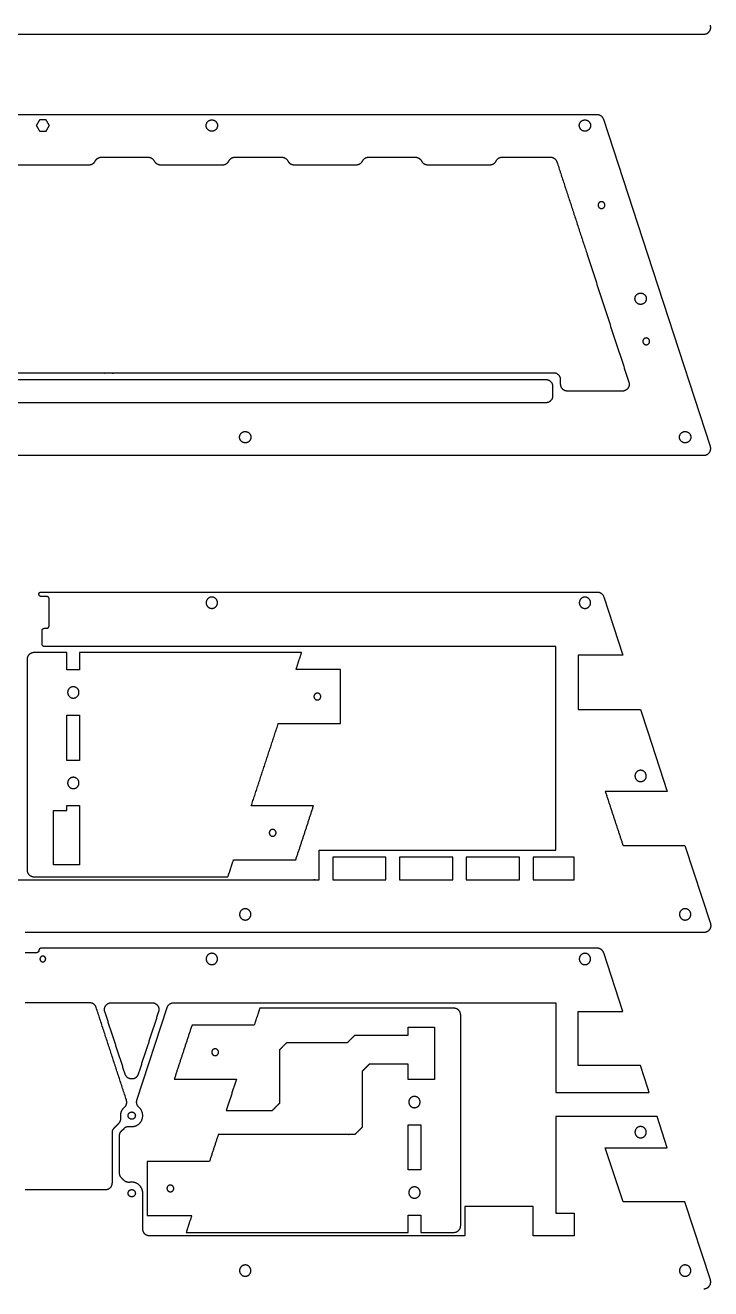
# Model space of a CAD drawing. Header units: inches. Extents: x -37.5 to 58.1, y -26.7 to 54.4.
# Drawn here: x 25.84 to 37.75, y -9.26 to 12.72 of the extents above; entities that cross this region are included whole.
import ezdxf

# ---------------------------------------------------------------- set-up
doc = ezdxf.new("R2010")
doc.units = ezdxf.units.IN
doc.header["$MEASUREMENT"] = 0
doc.layers.add('cut clear acryl', color=1, linetype='Continuous', true_color=0xfb0007)
doc.layers.add('cut white', color=1, linetype='Continuous', true_color=0xfb0007)

msp = doc.modelspace()

# ---------------------------------------------------------------- linework, layer by layer
at = {"layer": 'cut clear acryl'}
for p, q in [((35.781, 11.161), (15.894, 11.161)), ((36.66, 8.728), (35.893, 11.08)), ((37.748, 5.392), (36.66, 8.728)), ((14.04, 5.238), (37.636, 5.238)), ((35.893, 2.778), (36.226, 1.758)), ((36.533, 0.817), (36.66, 0.426)), ((36.66, 0.426), (36.999, -0.612)), ((37.306, -1.553), (37.748, -2.909)), ((26.034, -3.416), (25.838, -3.416)), ((26.074, -3.377), (26.074, -3.377)), ((35.781, -3.337), (26.113, -3.337)), ((36.226, -4.438), (35.893, -3.419)), ((26.958, -4.286), (25.838, -4.286)), ((27.779, -5.979), (28.305, -4.368)), ((28.417, -4.286), (29.619, -4.286)), ((29.619, -4.286), (31.143, -4.286)), ((31.143, -4.286), (35.03, -4.286)), ((35.03, -4.286), (35.06, -4.286)), ((35.06, -4.286), (35.06, -5.846)), ((35.452, -5.38), (35.452, -4.438)), ((35.452, -4.438), (36.226, -4.438)), ((36.533, -5.38), (35.452, -5.38)), ((36.66, -5.771), (36.533, -5.38)), ((35.06, -5.846), (36.685, -5.846)), ((36.685, -5.846), (36.66, -5.771)), ((36.822, -6.266), (35.06, -6.266)), ((35.06, -6.266), (35.06, -7.83)), ((36.999, -6.808), (36.822, -6.266)), ((27.351, -7.303), (27.351, -6.545)), ((27.512, -6.514), (27.554, -6.471)), ((27.477, -7.25), (27.477, -6.597)), ((36.23, -7.75), (35.921, -6.808)), ((35.921, -6.808), (36.999, -6.808)), ((27.351, -7.418), (27.351, -7.303)), ((25.838, -7.536), (27.233, -7.536)), ((27.88, -7.948), (27.88, -7.712)), ((34.666, -7.83), (33.48, -7.83)), ((33.48, -7.83), (33.48, -8.342)), ((34.666, -8.342), (34.666, -7.83)), ((35.06, -7.83), (35.06, -7.948)), ((37.306, -7.75), (36.23, -7.75)), ((37.748, -9.106), (37.306, -7.75)), ((35.06, -7.948), (35.381, -7.948)), ((35.381, -7.948), (35.381, -8.342)), ((31.143, -8.342), (29.619, -8.342)), ((35.381, -8.342), (34.666, -8.342))]:
    msp.add_line(p, q, dxfattribs=at)
for points in [[(30.946, -2.145), (30.946, -1.633)], [(31.182, -1.751), (31.182, -2.145)], [(32.107, -2.145), (32.107, -1.751)], [(32.343, -1.751), (32.343, -2.145)], [(33.269, -2.145), (33.269, -1.751)], [(33.505, -1.751), (33.505, -2.145)], [(34.43, -2.145), (34.43, -1.751)], [(34.666, -1.751), (34.666, -2.145)]]:
    msp.add_lwpolyline(points, dxfattribs=at)
for points in [[(26.086, 11.072), (26.057, 11.023), (26.029, 10.974)], [(26.2, 11.072), (26.143, 11.072), (26.086, 11.072)], [(26.256, 10.974), (26.228, 11.023), (26.2, 11.072)], [(26.029, 10.974), (26.057, 10.925), (26.086, 10.875)], [(26.086, 10.875), (26.143, 10.875), (26.2, 10.875)], [(26.2, 10.875), (26.228, 10.925), (26.256, 10.974)], [(27.161, 10.423), (27.567, 10.423), (27.973, 10.423)], [(29.484, 10.423), (29.89, 10.423), (30.296, 10.423)], [(31.806, 10.423), (32.213, 10.423), (32.619, 10.423)], [(34.129, 10.423), (34.549, 10.423), (34.968, 10.423)], [(24.7, 10.292), (25.825, 10.292), (26.95, 10.292)], [(30.507, 10.292), (31.051, 10.292), (31.595, 10.292)], [(32.83, 10.292), (33.374, 10.292), (33.918, 10.292)], [(34.893, 6.55), (25.838, 6.55), (16.782, 6.55)], [(35.011, 6.275), (35.011, 6.354), (35.011, 6.432)], [(35.145, 6.472), (35.145, 6.511), (35.145, 6.55)], [(16.782, 6.157), (25.838, 6.157), (34.893, 6.157)], [(36.218, 6.354), (35.741, 6.354), (35.263, 6.354)], [(26.113, 2.859), (30.947, 2.859), (35.781, 2.859)], [(26.074, 2.82), (26.074, 2.82), (26.074, 2.82)], [(26.212, 2.78), (26.162, 2.78), (26.113, 2.78)], [(26.251, 2.269), (26.251, 2.505), (26.251, 2.741)], [(26.17, 2.229), (26.191, 2.229), (26.212, 2.229)], [(26.131, 1.95), (26.131, 2.07), (26.131, 2.19)], [(26.562, 1.805), (26.274, 1.805), (25.987, 1.805)], [(35.06, 1.91), (30.615, 1.91), (26.17, 1.91)], [(26.562, 1.506), (26.562, 1.656), (26.562, 1.805)], [(30.641, 1.805), (28.712, 1.805), (26.782, 1.805)], [(26.782, 1.805), (26.782, 1.656), (26.782, 1.506)], [(30.544, 1.511), (30.593, 1.658), (30.641, 1.805)], [(35.06, -1.633), (35.06, 0.139), (35.06, 1.91)], [(25.869, 1.687), (25.869, -0.145), (25.869, -1.976)], [(36.226, 1.758), (35.839, 1.758), (35.452, 1.758)], [(35.452, 1.758), (35.452, 1.287), (35.452, 0.817)], [(26.782, 1.506), (26.672, 1.506), (26.562, 1.506)], [(31.318, 1.511), (30.931, 1.511), (30.544, 1.511)], [(31.318, 0.57), (31.318, 1.04), (31.318, 1.511)], [(26.562, -0.069), (26.562, 0.325), (26.562, 0.719)], [(26.562, 0.719), (26.672, 0.719), (26.782, 0.719)], [(26.782, 0.719), (26.782, 0.325), (26.782, -0.069)], [(35.452, 0.817), (35.992, 0.817), (36.533, 0.817)], [(29.767, -0.859), (30.001, -0.145), (30.236, 0.57)], [(30.236, 0.57), (30.777, 0.57), (31.318, 0.57)], [(26.782, -0.069), (26.672, -0.069), (26.562, -0.069)], [(36.999, -0.612), (36.46, -0.612), (35.921, -0.612)], [(35.921, -0.612), (36.076, -1.083), (36.23, -1.553)], [(26.562, -0.943), (26.562, -0.9), (26.562, -0.856)], [(26.562, -0.856), (26.672, -0.856), (26.782, -0.856)], [(30.849, -0.859), (30.308, -0.859), (29.767, -0.859)], [(30.54, -1.8), (30.695, -1.33), (30.849, -0.859)], [(26.326, -0.943), (26.444, -0.943), (26.562, -0.943)], [(30.946, -1.633), (33.003, -1.633), (35.06, -1.633)], [(32.107, -1.751), (31.645, -1.751), (31.182, -1.751)], [(33.269, -1.751), (32.806, -1.751), (32.343, -1.751)], [(34.43, -1.751), (33.967, -1.751), (33.505, -1.751)], [(35.381, -1.751), (35.024, -1.751), (34.666, -1.751)], [(35.381, -2.145), (35.381, -1.948), (35.381, -1.751)], [(36.23, -1.553), (36.768, -1.553), (37.306, -1.553)], [(26.782, -1.889), (26.554, -1.889), (26.326, -1.889)], [(29.361, -2.094), (29.409, -1.947), (29.458, -1.8)], [(29.458, -1.8), (29.999, -1.8), (30.54, -1.8)], [(25.987, -2.094), (27.674, -2.094), (29.361, -2.094)], [(31.182, -2.145), (31.645, -2.145), (32.107, -2.145)], [(32.343, -2.145), (32.806, -2.145), (33.269, -2.145)], [(33.505, -2.145), (33.967, -2.145), (34.43, -2.145)], [(34.666, -2.145), (35.024, -2.145), (35.381, -2.145)], [(37.636, -3.064), (31.737, -3.064), (25.838, -3.064)], [(27.596, -5.979), (27.333, -5.173), (27.07, -4.368)], [(27.332, -4.286), (27.688, -4.286), (28.043, -4.286)], [(29.914, -4.381), (29.866, -4.528), (29.818, -4.675)], [(33.289, -4.381), (31.601, -4.381), (29.914, -4.381)], [(27.575, -5.53), (27.398, -4.986), (27.22, -4.441)], [(28.155, -4.441), (27.977, -4.986), (27.8, -5.53)], [(33.407, -8.162), (33.407, -6.331), (33.407, -4.499)], [(28.736, -4.675), (28.581, -5.146), (28.427, -5.616)], [(29.818, -4.675), (29.277, -4.675), (28.736, -4.675)], [(32.493, -4.851), (32.493, -4.782), (32.493, -4.713)], [(32.493, -4.713), (32.722, -4.713), (32.95, -4.713)], [(32.95, -4.713), (32.95, -5.166), (32.95, -5.62)], [(30.26, -5.103), (30.323, -5.04), (30.386, -4.977)], [(30.386, -4.977), (30.914, -4.977), (31.441, -4.977)], [(31.441, -4.977), (31.504, -4.914), (31.567, -4.851)], [(31.567, -4.851), (32.03, -4.851), (32.493, -4.851)], [(30.26, -6.032), (30.26, -5.568), (30.26, -5.103)], [(31.693, -5.48), (31.693, -5.966), (31.693, -6.453)], [(32.493, -5.354), (32.156, -5.354), (31.819, -5.354)], [(32.493, -5.619), (32.493, -5.487), (32.493, -5.354)], [(28.427, -5.616), (28.968, -5.616), (29.509, -5.616)], [(29.509, -5.616), (29.42, -5.887), (29.331, -6.158)], [(32.714, -5.619), (32.603, -5.619), (32.493, -5.619)], [(32.714, -5.62), (32.714, -5.62), (32.714, -5.619)], [(32.95, -5.62), (32.832, -5.62), (32.714, -5.62)], [(30.134, -6.158), (30.197, -6.095), (30.26, -6.032)], [(29.331, -6.158), (29.733, -6.158), (30.134, -6.158)], [(27.386, -6.461), (27.425, -6.422), (27.465, -6.382)], [(29.193, -6.579), (29.117, -6.812), (29.04, -7.045)], [(31.693, -6.453), (31.63, -6.516), (31.567, -6.579)], [(32.493, -6.407), (32.603, -6.407), (32.714, -6.407)], [(32.493, -7.194), (32.493, -6.8), (32.493, -6.407)], [(32.714, -6.407), (32.714, -6.8), (32.714, -7.194)], [(29.04, -7.045), (28.499, -7.045), (27.958, -7.045)], [(27.958, -7.045), (27.958, -7.516), (27.958, -7.986)], [(32.714, -7.194), (32.603, -7.194), (32.493, -7.194)], [(27.554, -7.376), (27.533, -7.355), (27.512, -7.334)], [(27.88, -7.712), (27.88, -7.655), (27.88, -7.599)], [(27.88, -8.223), (27.88, -8.086), (27.88, -7.948)], [(27.958, -7.986), (28.344, -7.986), (28.731, -7.986)], [(28.731, -7.986), (28.683, -8.133), (28.635, -8.28)], [(32.493, -8.28), (32.493, -8.131), (32.493, -7.981)], [(32.493, -7.981), (32.603, -7.981), (32.714, -7.981)], [(32.714, -7.981), (32.714, -8.131), (32.714, -8.28)], [(29.619, -8.342), (28.808, -8.342), (27.998, -8.342)], [(28.635, -8.28), (30.564, -8.28), (32.493, -8.28)], [(33.48, -8.342), (32.311, -8.342), (31.143, -8.342)], [(32.714, -8.28), (33.001, -8.28), (33.289, -8.28)]]:
    msp.add_open_spline(points, degree=2, dxfattribs=at)
for points, weights, knots in [([(29.179, 10.974), (29.179, 11.072), (29.081, 11.072), (28.982, 11.072), (28.982, 10.974), (28.982, 10.875), (29.081, 10.875), (29.179, 10.875), (29.179, 10.974)], [1, 0.707106781187, 1, 0.707106781187, 1, 0.707106781187, 1, 0.707106781187, 1], [0, 0, 0, 3.926991, 3.926991, 7.853982, 7.853982, 11.780972, 11.780972, 15.707963, 15.707963, 15.707963]), ([(35.665, 10.974), (35.665, 11.072), (35.567, 11.072), (35.469, 11.072), (35.469, 10.974), (35.469, 10.875), (35.567, 10.875), (35.665, 10.875), (35.665, 10.974)], [1, 0.707106781187, 1, 0.707106781187, 1, 0.707106781187, 1, 0.707106781187, 1], [0, 0, 0, 3.926991, 3.926991, 7.853982, 7.853982, 11.780972, 11.780972, 15.707963, 15.707963, 15.707963]), ([(35.914, 9.589), (35.914, 9.53), (35.855, 9.53), (35.796, 9.53), (35.796, 9.589), (35.796, 9.648), (35.855, 9.648), (35.914, 9.648), (35.914, 9.589)], [1, 0.707106781187, 1, 0.707106781187, 1, 0.707106781187, 1, 0.707106781187, 1], [-9.424778, -9.424778, -9.424778, -7.068583, -7.068583, -4.712389, -4.712389, -2.356194, -2.356194, 0, 0, 0]), ([(36.634, 7.961), (36.634, 8.059), (36.535, 8.059), (36.437, 8.059), (36.437, 7.961), (36.437, 7.862), (36.535, 7.862), (36.634, 7.862), (36.634, 7.961)], [1, 0.707106781187, 1, 0.707106781187, 1, 0.707106781187, 1, 0.707106781187, 1], [0, 0, 0, 3.926991, 3.926991, 7.853982, 7.853982, 11.780972, 11.780972, 15.707963, 15.707963, 15.707963]), ([(36.691, 7.219), (36.691, 7.16), (36.632, 7.16), (36.573, 7.16), (36.573, 7.219), (36.573, 7.278), (36.632, 7.278), (36.691, 7.278), (36.691, 7.219)], [1, 0.707106781187, 1, 0.707106781187, 1, 0.707106781187, 1, 0.707106781187, 1], [-9.424778, -9.424778, -9.424778, -7.068583, -7.068583, -4.712389, -4.712389, -2.356194, -2.356194, 0, 0, 0]), ([(36.331, 6.508), (36.349, 6.451), (36.314, 6.402), (36.278, 6.354), (36.218, 6.354)], [1, 0.890878330607, 1, 0.890878330607, 1], [0, 0, 0, 2.829127, 2.829127, 5.658254, 5.658254, 5.658254]), ([(29.76, 5.553), (29.76, 5.651), (29.662, 5.651), (29.563, 5.651), (29.563, 5.553), (29.563, 5.454), (29.662, 5.454), (29.76, 5.454), (29.76, 5.553)], [1, 0.707106781187, 1, 0.707106781187, 1, 0.707106781187, 1, 0.707106781187, 1], [0, 0, 0, 3.926991, 3.926991, 7.853982, 7.853982, 11.780972, 11.780972, 15.707963, 15.707963, 15.707963]), ([(37.408, 5.553), (37.408, 5.651), (37.309, 5.651), (37.211, 5.651), (37.211, 5.553), (37.211, 5.454), (37.309, 5.454), (37.408, 5.454), (37.408, 5.553)], [1, 0.707106781187, 1, 0.707106781187, 1, 0.707106781187, 1, 0.707106781187, 1], [0, 0, 0, 3.926991, 3.926991, 7.853982, 7.853982, 11.780972, 11.780972, 15.707963, 15.707963, 15.707963]), ([(37.636, 5.238), (37.696, 5.238), (37.731, 5.286), (37.767, 5.335), (37.748, 5.392)], [1, 0.890878330607, 1, 0.890878330607, 1], [457.176621, 457.176621, 457.176621, 460.005748, 460.005748, 462.834876, 462.834876, 462.834876]), ([(26.771, 1.113), (26.771, 1.014), (26.672, 1.014), (26.574, 1.014), (26.574, 1.113), (26.574, 1.211), (26.672, 1.211), (26.771, 1.211), (26.771, 1.113)], [1, 0.707106781187, 1, 0.707106781187, 1, 0.707106781187, 1, 0.707106781187, 1], [1536.354661, 1536.354661, 1536.354661, 1540.281652, 1540.281652, 1544.208643, 1544.208643, 1548.135634, 1548.135634, 1552.062625, 1552.062625, 1552.062625]), ([(26.771, 1.113), (26.771, 1.014), (26.672, 1.014), (26.574, 1.014), (26.574, 1.113), (26.574, 1.211), (26.672, 1.211), (26.771, 1.211), (26.771, 1.113)], [1, 0.707106781187, 1, 0.707106781187, 1, 0.707106781187, 1, 0.707106781187, 1], [1520.646698, 1520.646698, 1520.646698, 1524.573689, 1524.573689, 1528.50068, 1528.50068, 1532.427671, 1532.427671, 1536.354661, 1536.354661, 1536.354661]), ([(30.856, 1.04), (30.856, 1.099), (30.916, 1.099), (30.975, 1.099), (30.975, 1.04), (30.975, 0.981), (30.916, 0.981), (30.856, 0.981), (30.856, 1.04)], [1, 0.707106781187, 1, 0.707106781187, 1, 0.707106781187, 1, 0.707106781187, 1], [1567.770588, 1567.770588, 1567.770588, 1570.126782, 1570.126782, 1572.482977, 1572.482977, 1574.839171, 1574.839171, 1577.195366, 1577.195366, 1577.195366]), ([(26.771, -0.462), (26.771, -0.561), (26.672, -0.561), (26.574, -0.561), (26.574, -0.462), (26.574, -0.364), (26.672, -0.364), (26.771, -0.364), (26.771, -0.462)], [1, 0.707106781187, 1, 0.707106781187, 1, 0.707106781187, 1, 0.707106781187, 1], [1552.062625, 1552.062625, 1552.062625, 1555.989616, 1555.989616, 1559.916606, 1559.916606, 1563.843597, 1563.843597, 1567.770588, 1567.770588, 1567.770588]), ([(30.079, -1.33), (30.079, -1.271), (30.138, -1.271), (30.197, -1.271), (30.197, -1.33), (30.197, -1.389), (30.138, -1.389), (30.079, -1.389), (30.079, -1.33)], [1, 0.707106781187, 1, 0.707106781187, 1, 0.707106781187, 1, 0.707106781187, 1], [1511.22192, 1511.22192, 1511.22192, 1513.578115, 1513.578115, 1515.934309, 1515.934309, 1518.290504, 1518.290504, 1520.646698, 1520.646698, 1520.646698]), ([(29.76, -2.749), (29.76, -2.847), (29.662, -2.847), (29.563, -2.847), (29.563, -2.749), (29.563, -2.651), (29.662, -2.651), (29.76, -2.651), (29.76, -2.749)], [1, 0.707106781187, 1, 0.707106781187, 1, 0.707106781187, 1, 0.707106781187, 1], [-15.707963, -15.707963, -15.707963, -11.780972, -11.780972, -7.853982, -7.853982, -3.926991, -3.926991, 0, 0, 0]), ([(37.748, -2.909), (37.767, -2.966), (37.731, -3.015), (37.696, -3.064), (37.636, -3.064)], [1, 0.890878330607, 1, 0.890878330607, 1], [-3271.133571, -3271.133571, -3271.133571, -3268.304444, -3268.304444, -3265.475317, -3265.475317, -3265.475317]), ([(26.093, -3.524), (26.093, -3.475), (26.143, -3.475), (26.192, -3.475), (26.192, -3.524), (26.192, -3.574), (26.143, -3.574), (26.093, -3.574), (26.093, -3.524)], [1, 0.707106781187, 1, 0.707106781187, 1, 0.707106781187, 1, 0.707106781187, 1], [-7.853982, -7.853982, -7.853982, -5.890486, -5.890486, -3.926991, -3.926991, -1.963495, -1.963495, 0, 0, 0]), ([(29.179, -3.524), (29.179, -3.623), (29.081, -3.623), (28.982, -3.623), (28.982, -3.524), (28.982, -3.426), (29.081, -3.426), (29.179, -3.426), (29.179, -3.524)], [1, 0.707106781187, 1, 0.707106781187, 1, 0.707106781187, 1, 0.707106781187, 1], [-15.707963, -15.707963, -15.707963, -11.780972, -11.780972, -7.853982, -7.853982, -3.926991, -3.926991, 0, 0, 0]), ([(35.665, -3.524), (35.665, -3.623), (35.567, -3.623), (35.469, -3.623), (35.469, -3.524), (35.469, -3.426), (35.567, -3.426), (35.665, -3.426), (35.665, -3.524)], [1, 0.707106781187, 1, 0.707106781187, 1, 0.707106781187, 1, 0.707106781187, 1], [-15.707963, -15.707963, -15.707963, -11.780972, -11.780972, -7.853982, -7.853982, -3.926991, -3.926991, 0, 0, 0]), ([(27.22, -4.441), (27.201, -4.384), (27.237, -4.335), (27.272, -4.286), (27.332, -4.286)], [1, 0.890878330607, 1, 0.890878330607, 1], [0, 0, 0, 2.829127, 2.829127, 5.658254, 5.658254, 5.658254]), ([(28.043, -4.286), (28.103, -4.286), (28.138, -4.335), (28.174, -4.384), (28.155, -4.441)], [1, 0.890878330607, 1, 0.890878330607, 1], [0, 0, 0, 2.829127, 2.829127, 5.658254, 5.658254, 5.658254]), ([(29.197, -5.146), (29.197, -5.205), (29.138, -5.205), (29.079, -5.205), (29.079, -5.146), (29.079, -5.087), (29.138, -5.087), (29.197, -5.087), (29.197, -5.146)], [1, 0.707106781187, 1, 0.707106781187, 1, 0.707106781187, 1, 0.707106781187, 1], [898.798607, 898.798607, 898.798607, 901.154802, 901.154802, 903.510996, 903.510996, 905.867191, 905.867191, 908.223385, 908.223385, 908.223385]), ([(27.8, -5.53), (27.773, -5.612), (27.688, -5.612), (27.602, -5.612), (27.575, -5.53)], [1, 0.809348720073, 1, 0.809348720073, 1], [0, 0, 0, 3.766524, 3.766524, 7.533047, 7.533047, 7.533047]), ([(32.505, -6.013), (32.505, -5.915), (32.603, -5.915), (32.702, -5.915), (32.702, -6.013), (32.702, -6.111), (32.603, -6.111), (32.505, -6.111), (32.505, -6.013)], [1, 0.707106781187, 1, 0.707106781187, 1, 0.707106781187, 1, 0.707106781187, 1], [883.090644, 883.090644, 883.090644, 887.017635, 887.017635, 890.944626, 890.944626, 894.871617, 894.871617, 898.798607, 898.798607, 898.798607]), ([(27.498, -6.28), (27.496, -6.264), (27.496, -6.249), (27.496, -6.162), (27.561, -6.104)], [1.04868413537, 1.07681785281, 1.11297052696, 0.936866393169, 0.951034799554], [-484.923555, -484.923555, -484.923555, -484.644822, -484.644822, -483.287082, -483.287082, -483.287082]), ([(27.657, -6.438), (27.8, -6.462), (27.861, -6.331), (27.923, -6.2), (27.814, -6.104)], [1, 0.798411556467, 1, 0.798411556467, 1], [-928.358249, -928.358249, -928.358249, -922.056083, -922.056083, -915.753916, -915.753916, -915.753916]), ([(27.625, -6.249), (27.625, -6.312), (27.688, -6.312), (27.751, -6.312), (27.751, -6.249), (27.751, -6.186), (27.688, -6.186), (27.625, -6.186), (27.625, -6.249)], [1, 0.707106781187, 1, 0.707106781187, 1, 0.707106781187, 1, 0.707106781187, 1], [-10.053096, -10.053096, -10.053096, -7.539822, -7.539822, -5.026548, -5.026548, -2.513274, -2.513274, 0, 0, 0]), ([(36.634, -6.537), (36.634, -6.636), (36.535, -6.636), (36.437, -6.636), (36.437, -6.537), (36.437, -6.439), (36.535, -6.439), (36.634, -6.439), (36.634, -6.537)], [1, 0.707106781187, 1, 0.707106781187, 1, 0.707106781187, 1, 0.707106781187, 1], [-15.707963, -15.707963, -15.707963, -11.780972, -11.780972, -7.853982, -7.853982, -3.926991, -3.926991, 0, 0, 0]), ([(27.88, -7.599), (27.88, -7.537), (27.844, -7.488), (27.775, -7.39), (27.657, -7.409)], [0.959742988253, 0.972731385931, 1.08645286742, 0.884696764084, 0.999999945019], [-1005.431904, -1005.431904, -1005.431904, -1002.400166, -1002.400166, -997.021486, -997.021486, -997.021486]), ([(28.419, -7.516), (28.419, -7.575), (28.36, -7.575), (28.301, -7.575), (28.301, -7.516), (28.301, -7.457), (28.36, -7.457), (28.419, -7.457), (28.419, -7.516)], [1, 0.707106781187, 1, 0.707106781187, 1, 0.707106781187, 1, 0.707106781187, 1], [908.223385, 908.223385, 908.223385, 910.57958, 910.57958, 912.935774, 912.935774, 915.291969, 915.291969, 917.648163, 917.648163, 917.648163]), ([(27.625, -7.599), (27.625, -7.662), (27.688, -7.662), (27.751, -7.662), (27.751, -7.599), (27.751, -7.536), (27.688, -7.536), (27.625, -7.536), (27.625, -7.599)], [1, 0.707106781187, 1, 0.707106781187, 1, 0.707106781187, 1, 0.707106781187, 1], [-10.053096, -10.053096, -10.053096, -7.539822, -7.539822, -5.026548, -5.026548, -2.513274, -2.513274, 0, 0, 0]), ([(32.505, -7.588), (32.505, -7.489), (32.603, -7.489), (32.702, -7.489), (32.702, -7.588), (32.702, -7.686), (32.603, -7.686), (32.505, -7.686), (32.505, -7.588)], [1, 0.707106781187, 1, 0.707106781187, 1, 0.707106781187, 1, 0.707106781187, 1], [867.382681, 867.382681, 867.382681, 871.309672, 871.309672, 875.236663, 875.236663, 879.163653, 879.163653, 883.090644, 883.090644, 883.090644]), ([(29.76, -8.946), (29.76, -9.044), (29.662, -9.044), (29.563, -9.044), (29.563, -8.946), (29.563, -8.847), (29.662, -8.847), (29.76, -8.847), (29.76, -8.946)], [1, 0.707106781187, 1, 0.707106781187, 1, 0.707106781187, 1, 0.707106781187, 1], [-15.707963, -15.707963, -15.707963, -11.780972, -11.780972, -7.853982, -7.853982, -3.926991, -3.926991, 0, 0, 0]), ([(37.408, -8.946), (37.408, -9.044), (37.309, -9.044), (37.211, -9.044), (37.211, -8.946), (37.211, -8.847), (37.309, -8.847), (37.408, -8.847), (37.408, -8.946)], [1, 0.707106781187, 1, 0.707106781187, 1, 0.707106781187, 1, 0.707106781187, 1], [-15.707963, -15.707963, -15.707963, -11.780972, -11.780972, -7.853982, -7.853982, -3.926991, -3.926991, 0, 0, 0]), ([(37.636, -9.261), (37.696, -9.261), (37.731, -9.212), (37.767, -9.163), (37.748, -9.106)], [1, 0.890878330607, 1, 0.890878330607, 1], [-1412.033418, -1412.033418, -1412.033418, -1409.204291, -1409.204291, -1406.375164, -1406.375164, -1406.375164])]:
    msp.add_rational_spline(points, weights, degree=2, knots=knots, dxfattribs=at)
for points, weights in [([(35.893, 11.08), (35.866, 11.161), (35.781, 11.161)], [1, 0.809348720074, 1]), ([(26.95, 10.292), (27.023, 10.292), (27.055, 10.358)], [1, 0.796597459389, 0.875704658639]), ([(27.055, 10.358), (27.088, 10.423), (27.161, 10.423)], [1, 0.851255805752, 1]), ([(27.973, 10.423), (28.046, 10.423), (28.079, 10.358)], [1, 0.796597459389, 0.875704658639]), ([(28.079, 10.358), (28.112, 10.292), (28.184, 10.292)], [1, 0.851255805752, 1]), ([(29.273, 10.292), (29.345, 10.292), (29.378, 10.358)], [1, 0.796597459389, 0.875704658639]), ([(29.378, 10.358), (29.411, 10.423), (29.484, 10.423)], [1, 0.851255805752, 1]), ([(30.296, 10.423), (30.369, 10.423), (30.402, 10.358)], [1, 0.796597459389, 0.875704658639]), ([(30.402, 10.358), (30.434, 10.292), (30.507, 10.292)], [1, 0.851255805752, 1]), ([(31.595, 10.292), (31.668, 10.292), (31.701, 10.358)], [1, 0.796597459389, 0.875704658639]), ([(31.701, 10.358), (31.734, 10.423), (31.806, 10.423)], [1, 0.851255805752, 1]), ([(32.619, 10.423), (32.692, 10.423), (32.725, 10.358)], [1, 0.796597507884, 0.875704620917]), ([(32.725, 10.358), (32.757, 10.292), (32.83, 10.292)], [1, 0.851255805752, 1]), ([(33.918, 10.292), (33.991, 10.292), (34.024, 10.358)], [1, 0.796597507884, 0.875704620917]), ([(34.024, 10.358), (34.057, 10.423), (34.129, 10.423)], [1, 0.851255805752, 1]), ([(34.968, 10.423), (35.054, 10.423), (35.08, 10.341)], [1, 0.809348720073, 1]), ([(35.145, 6.55), (35.145, 6.668), (35.027, 6.668)], [1, 0.707106781187, 1]), ([(35.011, 6.432), (35.011, 6.55), (34.893, 6.55)], [1, 0.707106781187, 1]), ([(35.263, 6.354), (35.145, 6.354), (35.145, 6.472)], [1, 0.707106781187, 1]), ([(34.893, 6.157), (35.011, 6.157), (35.011, 6.275)], [1, 0.707106781187, 1]), ([(26.074, 2.82), (26.074, 2.859), (26.113, 2.859)], [1, 0.707106781185, 1]), ([(35.781, 2.859), (35.866, 2.859), (35.893, 2.778)], [1, 0.809348720072, 1]), ([(26.113, 2.78), (26.074, 2.78), (26.074, 2.82)], [1, 0.707106781187, 1]), ([(26.251, 2.741), (26.251, 2.78), (26.212, 2.78)], [1, 0.707106781187, 1]), ([(26.131, 2.19), (26.131, 2.229), (26.17, 2.229)], [1, 0.707106781187, 1]), ([(26.212, 2.229), (26.251, 2.229), (26.251, 2.269)], [1, 0.707106781188, 1]), ([(25.987, 1.805), (25.869, 1.805), (25.869, 1.687)], [1, 0.707106781186, 1]), ([(26.17, 1.91), (26.131, 1.91), (26.131, 1.95)], [1, 0.707106781187, 1]), ([(25.869, -1.976), (25.869, -2.094), (25.987, -2.094)], [1, 0.707106781186, 1]), ([(26.074, -3.377), (26.074, -3.416), (26.034, -3.416)], [1, 0.707106781185, 1]), ([(26.113, -3.337), (26.074, -3.337), (26.074, -3.377)], [1, 0.707106781186, 1]), ([(35.893, -3.419), (35.866, -3.337), (35.781, -3.337)], [1, 0.809348720072, 1]), ([(27.07, -4.368), (27.044, -4.286), (26.958, -4.286)], [1, 0.809348720069, 1]), ([(28.305, -4.368), (28.331, -4.286), (28.417, -4.286)], [1, 0.809348720073, 1]), ([(33.407, -4.499), (33.407, -4.381), (33.289, -4.381)], [1, 0.707106781187, 1]), ([(27.561, -6.104), (27.62, -6.053), (27.596, -5.979)], [1, 0.834453128853, 1]), ([(27.814, -6.104), (27.755, -6.053), (27.779, -5.979)], [1, 0.834453122648, 1]), ([(27.465, -6.382), (27.508, -6.339), (27.498, -6.28)], [1, 0.889943011093, 1]), ([(27.351, -6.545), (27.351, -6.496), (27.386, -6.461)], [1, 0.923879532511, 1]), ([(27.477, -6.597), (27.477, -6.548), (27.512, -6.514)], [1, 0.923879532875, 1]), ([(27.554, -6.471), (27.597, -6.429), (27.657, -6.438)], [1, 0.889943030399, 1]), ([(27.512, -7.334), (27.477, -7.299), (27.477, -7.25)], [1, 0.923879532512, 1]), ([(27.233, -7.536), (27.351, -7.536), (27.351, -7.418)], [1, 0.707106781187, 1]), ([(27.657, -7.409), (27.597, -7.419), (27.554, -7.376)], [1, 0.889943011094, 1]), ([(27.998, -8.342), (27.88, -8.342), (27.88, -8.223)], [1, 0.707106781187, 1]), ([(33.289, -8.28), (33.407, -8.28), (33.407, -8.162)], [1, 0.707106781186, 1])]:
    msp.add_rational_spline(points, weights, degree=2, dxfattribs=at)
for points, knots in [([(35.08, 10.341), (35.344, 9.534), (35.607, 8.728), (35.969, 7.618), (36.331, 6.508)], [331.39802, 331.39802, 331.39802, 374.335291, 374.335291, 433.390804, 433.390804, 433.390804]), ([(28.184, 10.292), (28.371, 10.292), (28.558, 10.292), (28.916, 10.292), (29.273, 10.292)], [1179.216535, 1179.216535, 1179.216535, 1188.236001, 1188.236001, 1199.008961, 1199.008961, 1199.008961]), ([(35.027, 6.668), (31.514, 6.668), (28.001, 6.668), (27.874, 6.668), (27.746, 6.668), (25.841, 6.668), (23.936, 6.668), (23.809, 6.668), (23.681, 6.668), (20.165, 6.668), (16.648, 6.668)], [473.209695, 473.209695, 473.209695, 584.858035, 584.858035, 591.334787, 591.334787, 688.114787, 688.114787, 694.591539, 694.591539, 806.353469, 806.353469, 806.353469]), ([(26.782, -0.856), (26.782, -0.919), (26.782, -0.982), (26.782, -1.023), (26.782, -1.064), (26.782, -1.392), (26.782, -1.719), (26.782, -1.782), (26.782, -1.845), (26.782, -1.867), (26.782, -1.889)], [1433.792504, 1433.792504, 1433.792504, 1436.992504, 1436.992504, 1439.076225, 1439.076225, 1455.724246, 1455.724246, 1458.924246, 1458.924246, 1460.02192, 1460.02192, 1460.02192]), ([(26.326, -1.889), (26.326, -1.867), (26.326, -1.845), (26.326, -1.455), (26.326, -1.064), (26.326, -1.023), (26.326, -0.982), (26.326, -0.963), (26.326, -0.943)], [1471.62192, 1471.62192, 1471.62192, 1472.719595, 1472.719595, 1492.567616, 1492.567616, 1494.651336, 1494.651336, 1495.637383, 1495.637383, 1495.637383]), ([(20.729, -2.145), (20.778, -2.145), (20.826, -2.145), (23.332, -2.145), (25.838, -2.145)], [-3934.836291, -3934.836291, -3934.836291, -3932.47154, -3932.47154, -3810.117434, -3810.117434, -3810.117434]), ([(25.838, -2.145), (28.343, -2.145), (30.849, -2.145), (30.897, -2.145), (30.946, -2.145)], [-3810.117434, -3810.117434, -3810.117434, -3687.763327, -3687.763327, -3685.398576, -3685.398576, -3685.398576]), ([(31.819, -5.354), (31.797, -5.376), (31.775, -5.398), (31.734, -5.439), (31.693, -5.48)], [889.831393, 889.831393, 889.831393, 891.41005, 891.41005, 894.356876, 894.356876, 894.356876]), ([(31.567, -6.579), (31.504, -6.579), (31.441, -6.579), (30.317, -6.579), (29.193, -6.579)], [923.598639, 923.598639, 923.598639, 926.798639, 926.798639, 983.910178, 983.910178, 983.910178])]:
    msp.add_open_spline(points, degree=2, knots=knots, dxfattribs=at)
at = {"layer": 'cut white'}
msp.add_open_spline([(14.04, 12.563), (25.838, 12.563), (37.636, 12.563)], degree=2, dxfattribs=at)
for points, weights, knots in [([(37.636, 12.563), (37.696, 12.563), (37.731, 12.612), (37.767, 12.661), (37.748, 12.718)], [1, 0.890878330607, 1, 0.890878330607, 1], [457.029256, 457.029256, 457.029256, 459.858383, 459.858383, 462.68751, 462.68751, 462.68751]), ([(29.179, 2.672), (29.179, 2.574), (29.081, 2.574), (28.982, 2.574), (28.982, 2.672), (28.982, 2.771), (29.081, 2.771), (29.179, 2.771), (29.179, 2.672)], [1, 0.707106781187, 1, 0.707106781187, 1, 0.707106781187, 1, 0.707106781187, 1], [-15.707963, -15.707963, -15.707963, -11.780972, -11.780972, -7.853982, -7.853982, -3.926991, -3.926991, 0, 0, 0]), ([(35.665, 2.672), (35.665, 2.574), (35.567, 2.574), (35.469, 2.574), (35.469, 2.672), (35.469, 2.771), (35.567, 2.771), (35.665, 2.771), (35.665, 2.672)], [1, 0.707106781187, 1, 0.707106781187, 1, 0.707106781187, 1, 0.707106781187, 1], [-15.707963, -15.707963, -15.707963, -11.780972, -11.780972, -7.853982, -7.853982, -3.926991, -3.926991, 0, 0, 0]), ([(36.634, -0.341), (36.634, -0.439), (36.535, -0.439), (36.437, -0.439), (36.437, -0.341), (36.437, -0.242), (36.535, -0.242), (36.634, -0.242), (36.634, -0.341)], [1, 0.707106781187, 1, 0.707106781187, 1, 0.707106781187, 1, 0.707106781187, 1], [-15.707963, -15.707963, -15.707963, -11.780972, -11.780972, -7.853982, -7.853982, -3.926991, -3.926991, 0, 0, 0]), ([(37.408, -2.749), (37.408, -2.847), (37.309, -2.847), (37.211, -2.847), (37.211, -2.749), (37.211, -2.651), (37.309, -2.651), (37.408, -2.651), (37.408, -2.749)], [1, 0.707106781187, 1, 0.707106781187, 1, 0.707106781187, 1, 0.707106781187, 1], [-15.707963, -15.707963, -15.707963, -11.780972, -11.780972, -7.853982, -7.853982, -3.926991, -3.926991, 0, 0, 0])]:
    msp.add_rational_spline(points, weights, degree=2, knots=knots, dxfattribs=at)

doc.saveas('drawing.dxf')
